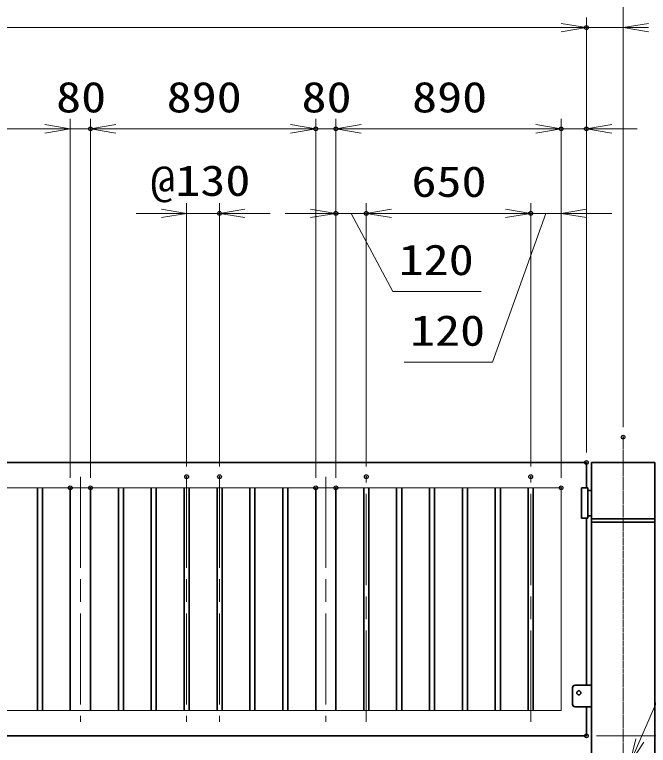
# Model space of a CAD drawing. Units: millimetres at full size. Extents: x -11880 to 11880, y -8400 to 8400.
# Drawn here: x 1478 to 3983, y -484 to 2404 of the extents above; entities that cross this region are included whole.
import ezdxf
from ezdxf.enums import TextEntityAlignment as Align

# ---------------------------------------------------------------- set-up
doc = ezdxf.new("R2010")
doc.units = ezdxf.units.MM
doc.header["$LTSCALE"] = 30
doc.header["$PDMODE"] = 32
doc.header["$PDSIZE"] = 15
doc.linetypes.add('USER2', pattern=[18, 12, -1.5, 3, -1.5])
for name, color, linetype, lineweight in [('0-1_外形線', 7, 'Continuous', 35), ('0-2_0', 7, 'Continuous', 18), ('0-3_寸法線', 4, 'Continuous', 18), ('0-5_細線', 2, 'Continuous', 35), ('0-7_軸線', 200, 'USER2', 15)]:
    doc.layers.add(name, color=color, linetype=linetype, lineweight=lineweight)
doc.layers.add('0-4_Defpoints', color=7, linetype='Continuous')
doc.styles.add('ＭＳ ゴシック', font='')
doc.styles.get('ＭＳ ゴシック').set_extended_font_data('MS Gothic')

# ---------------------------------------------------------------- blocks, each defined once
blk = doc.blocks.new('_Open')
at = {"layer": '0-2_0', "color": 4}
blk.add_line((-30, 5), (0, 0), dxfattribs=at)
blk.add_lwpolyline([(-30, -5), (0, 0), (-30, 0)], dxfattribs=at)
blk = doc.blocks.new('S222')
at = {"layer": '0-3_寸法線'}
for points in [[(5388202.3, 87840404.8), (5361451.9, 87840404.8), (5345025.9, 87802753.4), (5343826.3, 87800003.6)], [(5344567.6, 87802953.3), (5343826.3, 87800003.6), (5345484.2, 87802553.4)]]:
    blk.add_lwpolyline(points, dxfattribs=at)
at = {"layer": '0-3_寸法線', "color": 254, "style": 'ＭＳ ゴシック'}
for s, width, p in [('ベースリング', 0.75, (5365651.9, 87848105.4)), ('SS400 19t', 1.15, (5365219.9, 87841805.4))]:
    blk.add_text(s, height=3637, dxfattribs=dict(at, width=width)).set_placement(p, align=Align.BOTTOM_LEFT)
blk = doc.blocks.new('S225')
at = {"layer": '0-3_寸法線'}
for points in [[(5277657.3, 87778639), (5238782.1, 87778639), (5221555.2, 87815424.2), (5220282.9, 87818141.1)], [(5222008.1, 87815636.3), (5220282.9, 87818141.1), (5221102.4, 87815212.2)]]:
    blk.add_lwpolyline(points, dxfattribs=at)
at = {"layer": '0-3_寸法線', "color": 254, "style": 'ＭＳ ゴシック', "width": 0.75}
blk.add_text('打掛金具（道路側）', height=3637, dxfattribs=at).set_placement((5242982.1, 87786490.8), align=Align.BOTTOM_LEFT)
at = {"layer": '0-3_寸法線', "color": 254, "style": 'ＭＳ ゴシック'}
blk.add_text('SUS304（＃400）', height=3637, dxfattribs=at).set_placement((5242550.1, 87780039.6), align=Align.BOTTOM_LEFT)
blk = doc.blocks.new('A$C71ED2D51')
at = {"layer": '0-1_外形線'}
for p, q in [((-3750, 36000), (3750, 36000)), ((-4950, 33000), (-4170, 33000)), ((-4950, 29400), (-4950, 33000)), ((-4170, 33000), (-4170, 29400)), ((-3750, 32700), (-4170, 32700)), ((-4170, 29700), (-3750, 29700)), ((-4170, 29400), (-4950, 29400)), ((-3750, 9600), (-5700, 9600)), ((-6000, 9300), (-6000, 7350)), ((-5700, 7050), (-3750, 7050)), ((3750, 750), (-3750, 750)), ((-2097, 570), (-2097, 750)), ((2097, 570), (2097, 750))]:
    blk.add_line(p, q, dxfattribs=at)
for points in [[(-3750, 36000), (3750, 36000), (3750, 750), (-3750, 750)], [(-3750, 570), (3750, 570), (3750, 0), (-3750, 0)]]:
    blk.add_lwpolyline(points, close=True, dxfattribs=at)
for centre, start, end in [((-5700, 9300), 90, 180), ((-5700, 7350), 180, 270)]:
    blk.add_arc(centre, 300, start, end, dxfattribs=at)
at = {"layer": '0-5_細線'}
for p, q in [((3750, 29310), (-3750, 29310)), ((3750, 28950), (-3750, 28950))]:
    blk.add_line(p, q, dxfattribs=at)
blk.add_circle((-5250, 8700), 240, dxfattribs=at)
at = {"layer": '0-7_軸線'}
blk.add_line((0, 39009), (0, -27189), dxfattribs=at)

msp = doc.modelspace()

# ---------------------------------------------------------------- linework, layer by layer
at = {"layer": '0-1_外形線'}
for p, q in [((3738.04, 633.59), (3738.04, 533.59)), ((1568.04, -346.41), (1568.04, 533.59)), ((1588.04, 533.59), (1588.04, -346.41)), ((1698.04, 533.59), (1698.04, -346.41)), ((1778.04, 533.59), (1778.04, -346.41)), ((1888.04, -346.41), (1888.04, 533.59)), ((1908.04, 533.59), (1908.04, -346.41)), ((2018.04, -346.41), (2018.04, 533.59)), ((2038.04, 533.59), (2038.04, -346.41)), ((2148.04, -346.41), (2148.04, 533.59)), ((2168.04, 533.59), (2168.04, -346.41)), ((2278.04, -346.41), (2278.04, 533.59)), ((2298.04, 533.59), (2298.04, -346.41)), ((2408.04, -346.41), (2408.04, 533.59)), ((2428.04, 533.59), (2428.04, -346.41)), ((2538.04, -346.41), (2538.04, 533.59)), ((2558.04, 533.59), (2558.04, -346.41)), ((2668.04, 533.59), (2668.04, -346.41)), ((2748.04, 533.59), (2748.04, -346.41)), ((2858.04, -346.41), (2858.04, 533.59)), ((2878.04, 533.59), (2878.04, -346.41)), ((2988.04, -346.41), (2988.04, 533.59)), ((3008.04, 533.59), (3008.04, -346.41)), ((3118.04, -346.41), (3118.04, 533.59)), ((3138.04, 533.59), (3138.04, -346.41)), ((3248.04, -346.41), (3248.04, 533.59)), ((3268.04, 533.59), (3268.04, -346.41)), ((3378.04, -346.41), (3378.04, 533.59)), ((3398.04, 533.59), (3398.04, -346.41)), ((3508.04, -346.41), (3508.04, 533.59)), ((3528.04, 533.59), (3528.04, -346.41)), ((3738.04, 413.59), (3738.04, -246.41)), ((3738.04, -331.41), (3738.04, -446.41)), ((-261.96, -446.41), (3738.04, -446.41))]:
    msp.add_line(p, q, dxfattribs=at)
msp.add_lwpolyline([(3738.04, 633.59), (-261.96, 633.59), (-261.96, 66.09)], dxfattribs=at)
at = {"layer": '0-2_0'}
msp.add_line((-161.96, 533.59), (3638.04, 533.59), dxfattribs=at)
msp.add_lwpolyline([(3638.04, 533.59), (3638.04, -346.41), (-161.96, -346.41), (-161.96, -125.91)], dxfattribs=at)
at = {"layer": '0-3_寸法線'}
for p, q in [((3883.04, 773.89), (3883.04, 2744.17)), ((3738.04, 673.59), (3738.04, 2392.15)), ((3738.04, 673.59), (3738.04, 2392.15)), ((3883.04, 773.89), (3883.04, 2392.15)), ((-261.96, 2352.15), (3738.04, 2352.15)), ((3638.04, 2352.15), (3538.04, 2352.15)), ((3883.04, 2352.15), (3738.04, 2352.15)), ((1698.04, 573.59), (1698.04, 1992.15)), ((1698.04, 573.59), (1698.04, 1992.15)), ((1778.04, 573.59), (1778.04, 1992.15)), ((1778.04, 573.59), (1778.04, 1992.15)), ((2668.04, 573.59), (2668.04, 1992.15)), ((2668.04, 573.59), (2668.04, 1992.15)), ((2748.04, 573.59), (2748.04, 1992.15)), ((2748.04, 573.59), (2748.04, 1992.15)), ((3638.04, 573.59), (3638.04, 1992.15)), ((3638.04, 573.59), (3638.04, 1992.15)), ((3738.04, 673.59), (3738.04, 1992.15)), ((1698.04, 1952.15), (808.04, 1952.15)), ((1598.04, 1952.15), (1498.04, 1952.15)), ((1698.04, 1952.15), (1778.04, 1952.15)), ((1778.04, 1952.15), (2668.04, 1952.15)), ((1878.04, 1952.15), (1978.04, 1952.15)), ((2568.04, 1952.15), (2468.04, 1952.15)), ((2668.04, 1952.15), (2748.04, 1952.15)), ((2748.04, 1952.15), (3638.04, 1952.15)), ((2848.04, 1952.15), (2948.04, 1952.15)), ((3538.04, 1952.15), (3438.04, 1952.15)), ((3638.04, 1952.15), (3738.04, 1952.15)), ((3838.04, 1952.15), (3938.04, 1952.15)), ((2158.04, 617.59), (2158.04, 1658.34)), ((2288.04, 617.59), (2288.04, 1658.34)), ((2748.04, 573.59), (2748.04, 1658.34)), ((2868.04, 617.59), (2868.04, 1658.34)), ((2868.04, 617.59), (2868.04, 1658.34)), ((3518.04, 617.59), (3518.04, 1658.34)), ((3518.04, 617.59), (3518.04, 1658.34)), ((3638.04, 573.59), (3638.04, 1658.34)), ((2058.04, 1618.34), (1958.04, 1618.34)), ((2158.04, 1618.34), (2288.04, 1618.34)), ((2388.04, 1618.34), (2488.04, 1618.34)), ((2648.04, 1618.34), (2548.04, 1618.34)), ((2868.04, 1618.34), (2748.04, 1618.34)), ((3518.04, 1618.34), (2868.04, 1618.34)), ((2968.04, 1618.34), (3068.04, 1618.34)), ((3418.04, 1618.34), (3318.04, 1618.34)), ((3638.04, 1618.34), (3518.04, 1618.34)), ((3738.04, 1618.34), (3838.04, 1618.34)), ((3778.04, -446.41), (5720.27, -446.41)), ((3778.04, -446.41), (5720.27, -446.41))]:
    msp.add_line(p, q, dxfattribs=at)
for points in [[(2808.04, 1618.34), (2972.83, 1309.33), (3321.63, 1309.33)], [(3578.04, 1618.34), (3366.56, 1029.95), (3017.76, 1029.95)]]:
    msp.add_lwpolyline(points, dxfattribs=at)
at = {"layer": '0-4_Defpoints'}
for p in [(3738.04, 2352.15), (1778.04, 1952.15), (2668.04, 1952.15), (2748.04, 1952.15), (3638.04, 1952.15), (3738.04, 1952.15), (2288.04, 1618.34), (2748.04, 1618.34), (2868.04, 1618.34), (3518.04, 1618.34), (3883.04, 733.89), (3738.04, 633.59), (2158.04, 577.59), (2288.04, 577.59), (2868.04, 577.59), (3518.04, 577.59), (1698.04, 533.59), (1778.04, 533.59), (2668.04, 533.59), (2748.04, 533.59), (3638.04, 533.59), (3738.04, -446.41)]:
    msp.add_point(p, dxfattribs=at)
at = {"layer": '0-7_軸線'}
for p, q in [((1738.04, 577.59), (1738.04, -390.41)), ((2158.04, 577.59), (2158.04, -390.41)), ((2288.04, 577.59), (2288.04, -390.41)), ((2708.04, 577.59), (2708.04, -390.41)), ((2868.04, -390.41), (2868.04, 577.59)), ((3518.04, -390.41), (3518.04, 577.59))]:
    msp.add_line(p, q, dxfattribs=at)

# ---------------------------------------------------------------- block references
at = {"layer": '0-1_外形線', "xscale": 0.03333333, "yscale": 0.03333333}
msp.add_blockref('A$C71ED2D51', (3883.04, -566.41), dxfattribs=at)
at = {"layer": '0-3_寸法線'}
for name, p, xscale, yscale in [('_Open', (3738.04, 2352.15), 3.333333, 3.333333), ('_Open', (3738.04, 2352.15), 3.333333, 3.333333), ('_Open', (1698.04, 1952.15), 3.333333, 3.333333), ('_Open', (1698.04, 1952.15), 3.333333, 3.333333), ('_Open', (2668.04, 1952.15), 3.333333, 3.333333), ('_Open', (2668.04, 1952.15), 3.333333, 3.333333), ('_Open', (3638.04, 1952.15), 3.333333, 3.333333), ('_Open', (3638.04, 1952.15), 3.333333, 3.333333), ('_Open', (2158.04, 1618.34), 3.333333, 3.333333), ('_Open', (2748.04, 1618.34), 3.333333, 3.333333), ('_Open', (3518.04, 1618.34), 3.333333, 3.333333), ('_Open', (3518.04, 1618.34), 3.333333, 3.333333), ('S222', (-174218.27, -2927222.78), 0.03333333, 0.03333333), ('S225', (-174218.27, -2927222.78), 0.03333333, 0.03333333)]:
    msp.add_blockref(name, p, dxfattribs=dict(at, xscale=xscale, yscale=yscale))
at = {"layer": '0-3_寸法線', "xscale": 3.333333, "yscale": 3.333333, "rotation": 180}
for p in [(3883.04, 2352.15), (1778.04, 1952.15), (1778.04, 1952.15), (2748.04, 1952.15), (2748.04, 1952.15), (3738.04, 1952.15), (2288.04, 1618.34), (2868.04, 1618.34), (2868.04, 1618.34), (3638.04, 1618.34)]:
    msp.add_blockref('_Open', p, dxfattribs=at)

# ---------------------------------------------------------------- texts
at = {"layer": '0-3_寸法線', "color": 254, "style": 'ＭＳ ゴシック', "width": 1.2}
for s, p in [('80', (1642.04, 1980.84)), ('890', (2079.04, 1980.84)), ('80', (2612.04, 1980.84)), ('890', (3049.04, 1980.84)), ('@130', (2014.24, 1651.02)), ('650', (3046.64, 1647.02)), ('120', (2996.03, 1338.02)), ('120', (3040.96, 1058.64))]:
    msp.add_text(s, height=121.2, dxfattribs=at).set_placement(p, align=Align.BOTTOM_LEFT)

doc.saveas('drawing.dxf')
